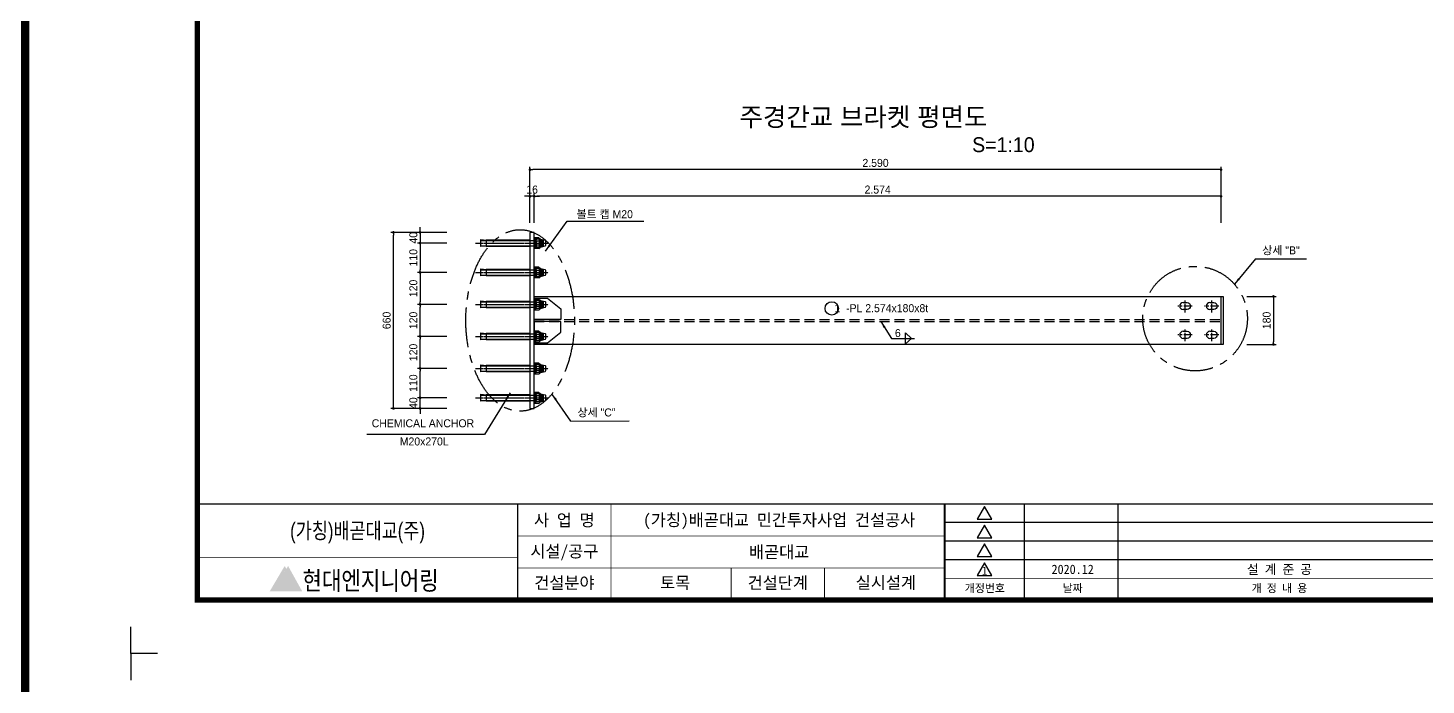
# Model space of a CAD drawing. Header units: millimetres. Extents: x 173610 to 224070, y -281283 to -269403.
# Drawn here: x 190044 to 195284, y -275462 to -272998 of the extents above; entities that cross this region are included whole.
import ezdxf
from ezdxf.enums import TextEntityAlignment as Align

# ---------------------------------------------------------------- set-up
doc = ezdxf.new("R2010")
doc.units = ezdxf.units.MM
for name, pattern in [('CENTER', [50.8, 31.75, -6.35, 6.35, -6.35]), ('CENTERX2', [4, 2.5, -0.5, 0.5, -0.5]), ('HIDDEN', [0.375, 0.25, -0.125])]:
    doc.linetypes.add(name, pattern=pattern)
for name, color, linetype in [('$.치수선-본선', 140, 'Continuous'), ('CEN01', 1, 'CENTER'), ('CENTER', 1, 'CENTER'), ('Center 01', 1, 'CENTER'), ('CX-BORD', 3, 'Continuous'), ('CX-BORD-LIN1', 4, 'Continuous'), ('CX-BORD-LIN2', 3, 'Continuous'), ('CX-BORD-TEX1', 7, 'Continuous'), ('CX-BORD-TEX2', 6, 'Continuous'), ('CX-BORD-TEX3', 4, 'Continuous'), ('CX-MISC', 2, 'Continuous'), ('CZ-TEX1', 6, 'Continuous'), ('DIM01', 1, 'Continuous'), ('DIMENSION', 1, 'Continuous'), ('DIML', 1, 'Continuous'), ('LD', 1, 'Continuous'), ('TEXT02', 6, 'Continuous'), ('THIN', 3, 'Continuous'), ('난간기초', 4, 'Continuous')]:
    doc.layers.add(name, color=color, linetype=linetype)
doc.styles.add('HYM', font='')
doc.styles.add('MLTMHTXT', font='Dotum_1.TTF')
doc.styles.add('TB_BTXT', font='H2GTRE_1.TTF')
doc.styles.add('TB_TEXT', font='')
doc.styles.add('TEXT', font='Dotum_1.TTF')
doc.styles.add('돋움', font='Dotum_1.TTF')
doc.styles.get('HYM').set_extended_font_data('HY울릉도B')
doc.styles.get('TB_TEXT').set_extended_font_data('DotumChe')
doc.dimstyles.new('사본 일반도면_0100', dxfattribs={"dimtxt": 600, "dimasz": 200, "dimexe": 200, "dimexo": 0, "dimgap": 100, "dimtad": 1, "dimdec": 0, "dimlfac": 0.5, "dimzin": 0, "dimdsep": 46, "dimlunit": 6, "dimtxsty": 'TEXT', "dimblk": 'DOT', "dimcen": 0.09, "dimclrd": 1, "dimclre": 1, "dimclrt": 7, "dimadec": 8, "dimazin": 0, "dimtfac": 1, "dimtdec": 0, "dimtix": 1, "dimtmove": 2, "dimatfit": 3, "dimldrblk": 'DOT', "dimfxl": 200, "dimfrac": 2, "dimtolj": 1, "dimtzin": 0, "dimarcsym": 0})

# ---------------------------------------------------------------- blocks, each defined once
blk = doc.blocks.new('_Dot')
at = {"layer": 'DIML', "color": 140, "linetype": 'Continuous'}
blk.add_line((0, 0), (-1, 0), dxfattribs=at)
at = {"layer": 'DIML', "color": 140, "linetype": 'Continuous', "const_width": 0.5}
blk.add_lwpolyline([(-0.25, 0, 1), (0.25, 0, 1)], format="xyb", close=True, dxfattribs=at)
blk = doc.blocks.new('*D129')
at = {"layer": '$.치수선-본선', "color": 140, "lineweight": -2}
for p, q in [((194611.9, -274004.9), (194721.9, -274004.9)), ((194711.9, -274014.9), (194711.9, -274174.9)), ((194611.9, -274184.9), (194721.9, -274184.9))]:
    blk.add_line(p, q, dxfattribs=at)
at = {"layer": 'Defpoints', "color": 0}
for p in [(194611.9, -274004.9), (194611.9, -274184.9), (194711.9, -274184.9)]:
    blk.add_point(p, dxfattribs=at)
at = {"layer": '$.치수선-본선', "color": 140, "lineweight": -2, "xscale": 10, "yscale": 10, "zscale": 10}
for p, rotation in [((194711.9, -274004.9), 90), ((194711.9, -274184.9), 270)]:
    blk.add_blockref('_Dot', p, dxfattribs=dict(at, rotation=rotation))
at = {"layer": '$.치수선-본선', "color": 140, "insert": (194686.9, -274094.9), "char_height": 30, "attachment_point": 5, "rotation": 90, "style": 'TEXT'}
blk.add_mtext('\\A1;180', dxfattribs=at)
blk = doc.blocks.new('*D130')
at = {"layer": '$.치수선-본선', "color": 140, "lineweight": -2}
for p, q in [((191915.9, -273629.5), (191905.9, -273629.5)), ((191925.9, -273729.5), (191925.9, -273619.5)), ((191941.9, -273629.5), (191925.9, -273629.5)), ((191941.9, -273729.5), (191941.9, -273619.5)), ((191951.9, -273629.5), (191961.9, -273629.5))]:
    blk.add_line(p, q, dxfattribs=at)
at = {"layer": 'Defpoints', "color": 0}
for p in [(191925.9, -273629.5), (191925.9, -273729.5), (191941.9, -273729.5)]:
    blk.add_point(p, dxfattribs=at)
at = {"layer": '$.치수선-본선', "color": 140, "lineweight": -2, "xscale": 10, "yscale": 10, "zscale": 10}
blk.add_blockref('_Dot', (191925.9, -273629.5), dxfattribs=at)
at = {"layer": '$.치수선-본선', "color": 140, "lineweight": -2, "xscale": 10, "yscale": 10, "zscale": 10, "rotation": 180}
blk.add_blockref('_Dot', (191941.9, -273629.5), dxfattribs=at)
at = {"layer": '$.치수선-본선', "color": 140, "insert": (191933.9, -273604.5), "char_height": 30, "attachment_point": 5, "style": 'TEXT'}
blk.add_mtext('\\A1;16', dxfattribs=at)
blk = doc.blocks.new('*D131')
at = {"layer": '$.치수선-본선', "color": 140, "lineweight": -2}
for p, q in [((191941.9, -273729.5), (191941.9, -273619.5)), ((194505.9, -273629.5), (191951.9, -273629.5)), ((194515.9, -273729.5), (194515.9, -273619.5))]:
    blk.add_line(p, q, dxfattribs=at)
at = {"layer": 'Defpoints', "color": 0}
for p in [(191941.9, -273629.5), (191941.9, -273729.5), (194515.9, -273729.5)]:
    blk.add_point(p, dxfattribs=at)
at = {"layer": '$.치수선-본선', "color": 140, "lineweight": -2, "xscale": 10, "yscale": 10, "zscale": 10, "rotation": 180}
blk.add_blockref('_Dot', (191941.9, -273629.5), dxfattribs=at)
at = {"layer": '$.치수선-본선', "color": 140, "lineweight": -2, "xscale": 10, "yscale": 10, "zscale": 10}
blk.add_blockref('_Dot', (194515.9, -273629.5), dxfattribs=at)
at = {"layer": '$.치수선-본선', "color": 140, "insert": (193228.9, -273604.5), "char_height": 30, "attachment_point": 5, "style": 'TEXT'}
blk.add_mtext('\\A1;2.574', dxfattribs=at)
blk = doc.blocks.new('*D120')
at = {"layer": '$.치수선-본선', "color": 140, "lineweight": -2}
for p, q in [((191925.9, -273629.5), (191925.9, -273519.5)), ((194505.9, -273529.5), (191935.9, -273529.5)), ((194515.9, -273629.5), (194515.9, -273519.5))]:
    blk.add_line(p, q, dxfattribs=at)
at = {"layer": 'Defpoints', "color": 0}
for p in [(191925.9, -273529.5), (191925.9, -273629.5), (194515.9, -273629.5)]:
    blk.add_point(p, dxfattribs=at)
at = {"layer": '$.치수선-본선', "color": 140, "lineweight": -2, "xscale": 10, "yscale": 10, "zscale": 10, "rotation": 180}
blk.add_blockref('_Dot', (191925.9, -273529.5), dxfattribs=at)
at = {"layer": '$.치수선-본선', "color": 140, "lineweight": -2, "xscale": 10, "yscale": 10, "zscale": 10}
blk.add_blockref('_Dot', (194515.9, -273529.5), dxfattribs=at)
at = {"layer": '$.치수선-본선', "color": 140, "insert": (193220.9, -273504.5), "char_height": 30, "attachment_point": 5, "style": 'TEXT'}
blk.add_mtext('\\A1;2.590', dxfattribs=at)
blk = doc.blocks.new('fgnjs')
for points in [[(-112493, -239562), (-112593, -239555), (-112593, -239685), (-112493, -239677), (-112493, -239562), (-111673, -239562)], [(-112593, -239570), (-111593, -239570)], [(-112593, -239670), (-111593, -239670)], [(-111673, -239677), (-112493, -239677)], [(-111505, -239545), (-111555, -239545)], [(-111505, -239695), (-111555, -239695)], [(-111505, -239583), (-111544, -239583)], [(-111505, -239657), (-111544, -239657)], [(-111495, -239677), (-111466, -239677), (-111466, -239578), (-111463, -239578), (-111463, -239677), (-111450, -239677), (-111450, -239562), (-111478, -239562), (-111478, -239662), (-111481, -239662), (-111481, -239562), (-111495, -239562)], [(-111495, -239564), (-111495, -239676)], [(-111495, -239657), (-111495, -239666)], [(-111450, -239570), (-111420, -239570), (-111420, -239670), (-111450, -239670)]]:
    blk.add_lwpolyline(points)
blk.add_lwpolyline([(-111593, -239533), (-111580, -239533), (-111580, -239707), (-111593, -239707)], close=True)
at = {"color": 7, "linetype": 'Continuous'}
blk.add_lwpolyline([(-111555, -239535), (-111555, -239704), (-111580, -239704), (-111580, -239535)], close=True, dxfattribs=at)
for points in [[(-111580, -239615), (-111555, -239611)], [(-111555, -239625), (-111580, -239629)]]:
    blk.add_lwpolyline(points, dxfattribs=at)
for points in [[(-111544, -239545, 0.556879), (-111544, -239583)], [(-111544, -239583, 0.281951), (-111544, -239657)], [(-111544, -239657, 0.556879), (-111544, -239695)], [(-111505, -239583, 0.556879), (-111505, -239545)], [(-111505, -239657, 0.281951), (-111505, -239583)], [(-111505, -239695, 0.556879), (-111505, -239657)]]:
    blk.add_lwpolyline(points, format="xyb")
at = {"layer": 'Center 01', "linetype": 'CENTER'}
blk.add_lwpolyline([(-112693, -239620), (-111333, -239620)], dxfattribs=at)
at = {"layer": 'LD', "color": 0}
for points in [[(-111507, -239718), (-111579, -239718), (-111593, -239723), (-111593, -239620), (-111593, -239517), (-111579, -239522), (-111507, -239522)], [(-111478, -239545), (-111387, -239566)], [(-111478, -239695), (-111387, -239674)], [(-111383, -239665), (-111383, -239620), (-111383, -239575)]]:
    blk.add_lwpolyline(points, dxfattribs=at)
at = {"layer": 'LD', "color": 0, "extrusion": (0, 0, -1)}
for centre, major_axis, start_param, end_param in [((-111529, -239579), (-43.6, 43.6), 1.149264, 1.764347), ((-111393, -239574), (-7.3, 7.3), 1.3851, 2.388119)]:
    blk.add_ellipse(centre, major_axis=major_axis, ratio=1, start_param=start_param, end_param=end_param, dxfattribs=at)
at = {"layer": 'LD', "color": 0}
for centre, major_axis, start_param, end_param in [((-111529, -239660), (43.6, 43.6), 4.290856, 4.90594), ((-111393, -239666), (7.3, 7.3), 4.526693, 5.529711)]:
    blk.add_ellipse(centre, major_axis=major_axis, ratio=1, start_param=start_param, end_param=end_param, dxfattribs=at)
blk = doc.blocks.new('*D121')
at = {"layer": '$.치수선-본선', "color": 140, "lineweight": -2}
for p, q in [((191513.9, -273764.9), (191403.9, -273764.9)), ((191413.9, -274414.9), (191413.9, -273774.9)), ((191513.9, -274424.9), (191403.9, -274424.9))]:
    blk.add_line(p, q, dxfattribs=at)
at = {"layer": 'Defpoints', "color": 0}
for p in [(191413.9, -273764.9), (191513.9, -273764.9), (191513.9, -274424.9)]:
    blk.add_point(p, dxfattribs=at)
at = {"layer": '$.치수선-본선', "color": 140, "lineweight": -2, "xscale": 10, "yscale": 10, "zscale": 10}
for p, rotation in [((191413.9, -273764.9), 90), ((191413.9, -274424.9), 270)]:
    blk.add_blockref('_Dot', p, dxfattribs=dict(at, rotation=rotation))
at = {"layer": '$.치수선-본선', "color": 140, "insert": (191388.8, -274094.9), "char_height": 30, "attachment_point": 5, "rotation": 90, "style": 'TEXT'}
blk.add_mtext('\\A1;660', dxfattribs=at)
blk = doc.blocks.new('*D122')
at = {"layer": '$.치수선-본선', "color": 140, "lineweight": -2}
for p, q in [((191613.9, -274384.9), (191503.9, -274384.9)), ((191513.9, -274374.9), (191513.9, -274364.9)), ((191513.9, -274424.9), (191513.9, -274384.9)), ((191613.9, -274424.9), (191503.9, -274424.9)), ((191513.9, -274434.9), (191513.9, -274444.9))]:
    blk.add_line(p, q, dxfattribs=at)
at = {"layer": 'Defpoints', "color": 0}
for p in [(191513.9, -274384.9), (191613.9, -274384.9), (191613.9, -274424.9)]:
    blk.add_point(p, dxfattribs=at)
at = {"layer": '$.치수선-본선', "color": 140, "lineweight": -2, "xscale": 10, "yscale": 10, "zscale": 10}
for p, rotation in [((191513.9, -274384.9), 270), ((191513.9, -274424.9), 90)]:
    blk.add_blockref('_Dot', p, dxfattribs=dict(at, rotation=rotation))
at = {"layer": '$.치수선-본선', "color": 140, "insert": (191488.8, -274404.9), "char_height": 30, "attachment_point": 5, "rotation": 90, "style": 'TEXT'}
blk.add_mtext('\\A1;40', dxfattribs=at)
blk = doc.blocks.new('*D123')
at = {"layer": '$.치수선-본선', "color": 140, "lineweight": -2}
for p, q in [((191613.9, -274034.9), (191503.9, -274034.9)), ((191513.9, -274144.9), (191513.9, -274044.9)), ((191613.9, -274154.9), (191503.9, -274154.9))]:
    blk.add_line(p, q, dxfattribs=at)
at = {"layer": 'Defpoints', "color": 0}
for p in [(191513.9, -274034.9), (191613.9, -274034.9), (191613.9, -274154.9)]:
    blk.add_point(p, dxfattribs=at)
at = {"layer": '$.치수선-본선', "color": 140, "lineweight": -2, "xscale": 10, "yscale": 10, "zscale": 10}
for p, rotation in [((191513.9, -274034.9), 90), ((191513.9, -274154.9), 270)]:
    blk.add_blockref('_Dot', p, dxfattribs=dict(at, rotation=rotation))
at = {"layer": '$.치수선-본선', "color": 140, "insert": (191488.8, -274094.9), "char_height": 30, "attachment_point": 5, "rotation": 90, "style": 'TEXT'}
blk.add_mtext('\\A1;120', dxfattribs=at)
blk = doc.blocks.new('*D124')
at = {"layer": '$.치수선-본선', "color": 140, "lineweight": -2}
for p, q in [((191613.9, -274154.9), (191503.9, -274154.9)), ((191513.9, -274264.9), (191513.9, -274164.9)), ((191613.9, -274274.9), (191503.9, -274274.9))]:
    blk.add_line(p, q, dxfattribs=at)
at = {"layer": 'Defpoints', "color": 0}
for p in [(191513.9, -274154.9), (191613.9, -274154.9), (191613.9, -274274.9)]:
    blk.add_point(p, dxfattribs=at)
at = {"layer": '$.치수선-본선', "color": 140, "lineweight": -2, "xscale": 10, "yscale": 10, "zscale": 10}
for p, rotation in [((191513.9, -274154.9), 90), ((191513.9, -274274.9), 270)]:
    blk.add_blockref('_Dot', p, dxfattribs=dict(at, rotation=rotation))
at = {"layer": '$.치수선-본선', "color": 140, "insert": (191488.8, -274214.9), "char_height": 30, "attachment_point": 5, "rotation": 90, "style": 'TEXT'}
blk.add_mtext('\\A1;120', dxfattribs=at)
blk = doc.blocks.new('*D125')
at = {"layer": '$.치수선-본선', "color": 140, "lineweight": -2}
for p, q in [((191613.9, -274274.9), (191503.9, -274274.9)), ((191513.9, -274374.9), (191513.9, -274284.9)), ((191613.9, -274384.9), (191503.9, -274384.9))]:
    blk.add_line(p, q, dxfattribs=at)
at = {"layer": 'Defpoints', "color": 0}
for p in [(191513.9, -274274.9), (191613.9, -274274.9), (191613.9, -274384.9)]:
    blk.add_point(p, dxfattribs=at)
at = {"layer": '$.치수선-본선', "color": 140, "lineweight": -2, "xscale": 10, "yscale": 10, "zscale": 10}
for p, rotation in [((191513.9, -274274.9), 90), ((191513.9, -274384.9), 270)]:
    blk.add_blockref('_Dot', p, dxfattribs=dict(at, rotation=rotation))
at = {"layer": '$.치수선-본선', "color": 140, "insert": (191488.8, -274329.9), "char_height": 30, "attachment_point": 5, "rotation": 90, "style": 'TEXT'}
blk.add_mtext('\\A1;110', dxfattribs=at)
blk = doc.blocks.new('*D126')
at = {"layer": '$.치수선-본선', "color": 140, "lineweight": -2}
for p, q in [((191613.9, -273764.9), (191503.9, -273764.9)), ((191513.9, -273754.9), (191513.9, -273744.9)), ((191513.9, -273764.9), (191513.9, -273804.9)), ((191613.9, -273804.9), (191503.9, -273804.9)), ((191513.9, -273814.9), (191513.9, -273824.9))]:
    blk.add_line(p, q, dxfattribs=at)
at = {"layer": 'Defpoints', "color": 0}
for p in [(191613.9, -273764.9), (191513.9, -273804.9), (191613.9, -273804.9)]:
    blk.add_point(p, dxfattribs=at)
at = {"layer": '$.치수선-본선', "color": 140, "lineweight": -2, "xscale": 10, "yscale": 10, "zscale": 10}
for p, rotation in [((191513.9, -273764.9), 270), ((191513.9, -273804.9), 90)]:
    blk.add_blockref('_Dot', p, dxfattribs=dict(at, rotation=rotation))
at = {"layer": '$.치수선-본선', "color": 140, "insert": (191488.8, -273784.9), "char_height": 30, "attachment_point": 5, "rotation": 90, "style": 'TEXT'}
blk.add_mtext('\\A1;40', dxfattribs=at)
blk = doc.blocks.new('*D127')
at = {"layer": '$.치수선-본선', "color": 140, "lineweight": -2}
for p, q in [((191613.9, -273914.9), (191503.9, -273914.9)), ((191513.9, -273924.9), (191513.9, -274024.9)), ((191613.9, -274034.9), (191503.9, -274034.9))]:
    blk.add_line(p, q, dxfattribs=at)
at = {"layer": 'Defpoints', "color": 0}
for p in [(191613.9, -273914.9), (191513.9, -274034.9), (191613.9, -274034.9)]:
    blk.add_point(p, dxfattribs=at)
at = {"layer": '$.치수선-본선', "color": 140, "lineweight": -2, "xscale": 10, "yscale": 10, "zscale": 10}
for p, rotation in [((191513.9, -273914.9), 90), ((191513.9, -274034.9), 270)]:
    blk.add_blockref('_Dot', p, dxfattribs=dict(at, rotation=rotation))
at = {"layer": '$.치수선-본선', "color": 140, "insert": (191488.8, -273974.9), "char_height": 30, "attachment_point": 5, "rotation": 90, "style": 'TEXT'}
blk.add_mtext('\\A1;120', dxfattribs=at)
blk = doc.blocks.new('*D128')
at = {"layer": '$.치수선-본선', "color": 140, "lineweight": -2}
for p, q in [((191613.9, -273804.9), (191503.9, -273804.9)), ((191513.9, -273814.9), (191513.9, -273904.9)), ((191613.9, -273914.9), (191503.9, -273914.9))]:
    blk.add_line(p, q, dxfattribs=at)
at = {"layer": 'Defpoints', "color": 0}
for p in [(191613.9, -273804.9), (191513.9, -273914.9), (191613.9, -273914.9)]:
    blk.add_point(p, dxfattribs=at)
at = {"layer": '$.치수선-본선', "color": 140, "lineweight": -2, "xscale": 10, "yscale": 10, "zscale": 10}
for p, rotation in [((191513.9, -273804.9), 90), ((191513.9, -273914.9), 270)]:
    blk.add_blockref('_Dot', p, dxfattribs=dict(at, rotation=rotation))
at = {"layer": '$.치수선-본선', "color": 140, "insert": (191488.8, -273859.9), "char_height": 30, "attachment_point": 5, "rotation": 90, "style": 'TEXT'}
blk.add_mtext('\\A1;110', dxfattribs=at)
blk = doc.blocks.new('CXBLKA1')
at = {"layer": 'CX-BORD-TEX1', "true_color": 0xf0b400}
h = blk.add_hatch(color=40, dxfattribs=at)
h.dxf.hatch_style = 1
h.paths.add_polyline_path([(58.31, 31.65), (57.7, 32.75), (57.68, 32.75), (52.1, 23.29), (53.38, 23.29)])
at = {"layer": 'CX-BORD-TEX1', "true_color": 0x00b85c}
h = blk.add_hatch(color=112, dxfattribs=at)
h.dxf.hatch_style = 1
h.paths.add_polyline_path([(58.98, 32.75), (58.96, 32.75), (53.38, 23.29), (64.24, 23.29)])
at = {"layer": 'CX-BORD-LIN1', "const_width": 2}
blk.add_lwpolyline([(821, 20), (25, 20), (25, 574), (821, 574)], close=True, dxfattribs=at)
at = {"layer": 'CX-BORD-LIN1'}
for points, const_width in [([(821, 56), (25, 56)], 0.6), ([(145, 20), (145, 56)], 0.6), ([(305, 20), (305, 56)], 0.8)]:
    blk.add_lwpolyline(points, dxfattribs=dict(at, const_width=const_width))
at = {"layer": 'CX-BORD-LIN2'}
for p, q in [((335, 20), (335, 56)), ((370, 20), (370, 56))]:
    blk.add_line(p, q, dxfattribs=at)
for points, const_width in [([(180, 20), (180, 56)], 0.3), ([(305, 44), (145, 44)], 0.3), ([(145, 36), (25, 36)], 0.3), ([(305, 32), (145, 32)], 0.3), ([(225, 20), (225, 32)], 0.3), ([(260, 20), (260, 32)], 0.3), ([(611, 28), (305, 28)], 0.2)]:
    blk.add_lwpolyline(points, dxfattribs=dict(at, const_width=const_width))
for points in [[(320, 55), (317.26, 50.25), (322.74, 50.25)], [(320, 48), (317.26, 43.25), (322.74, 43.25)], [(320, 41), (317.26, 36.25), (322.74, 36.25)], [(320, 34), (317.26, 29.25), (322.74, 29.25)]]:
    blk.add_lwpolyline(points, close=True, dxfattribs=at)
for points in [[(611, 49), (305, 49)], [(611, 42), (305, 42)], [(611, 35), (305, 35)]]:
    blk.add_lwpolyline(points, dxfattribs=at)
at = {"layer": 'CX-MISC'}
for points in [[(10, 594), (0, 594), (0, 594), (0, 594), (0, 594), (0, 594), (0, 584)], [(10, 0), (0, 0), (0, 0), (0, 0), (0, 0), (0, 0), (0, 10)]]:
    blk.add_lwpolyline(points, dxfattribs=at)
at = {"layer": 'CX-BORD-TEX1', "color": 152, "style": 'HYM', "width": 0.83}
blk.add_text('현대엔지니어링', height=7, dxfattribs=at).set_placement((64.35, 23.77))
at = {"layer": 'CX-BORD-TEX1', "style": 'TB_BTXT'}
blk.add_attdef('UD_TITLE', text='', height=10, dxfattribs=at).set_placement((423, 553), align=Align.MIDDLE_CENTER)
at = {"layer": 'CX-BORD-TEX1', "style": 'MLTMHTXT', "width": 0.8, "flags": 4}
blk.add_attdef('EI_NAME', (69.69, 43.65), '', height=6, dxfattribs=at)
at = {"layer": 'CX-BORD-TEX1', "style": 'TB_BTXT', "flags": 4}
blk.add_attdef('CI_NAME', text='', height=5, dxfattribs=at).set_placement((85, 28), align=Align.MIDDLE_CENTER)
at = {"layer": 'CX-BORD-TEX2', "style": 'TB_BTXT'}
blk.add_attdef('PI_CNAME', text='', height=5, dxfattribs=at).set_placement((40, 552), align=Align.BOTTOM_LEFT)
blk.add_attdef('UD_SUBTITLE', text='', height=7, dxfattribs=at).set_placement((423, 538), align=Align.MIDDLE_CENTER)
at = {"layer": 'CX-BORD-TEX3', "style": 'TB_TEXT'}
for s, height, p in [('사 업 명', 4.5, (162.5, 50)), ('시설/공구', 4.5, (162.5, 38)), ('건설분야', 4.5, (162.5, 26.5)), ('건설단계', 4.5, (242.5, 26.5)), ('개정번호', 3, (320.1, 24.5)), ('날짜', 3, (353, 24.5)), ('개 정 내 용', 3, (430.5, 24.5))]:
    blk.add_text(s, height=height, dxfattribs=at).set_placement(p, align=Align.MIDDLE)
at = {"layer": 'CX-BORD-TEX3', "style": 'TB_BTXT'}
blk.add_attdef('UD_CDNAME', text='', height=4, dxfattribs=at).set_placement((42, 544), align=Align.BOTTOM_LEFT)
at = {"layer": 'CX-BORD-TEX3', "style": 'TB_TEXT'}
for tag, height, p in [('DC_RNUM4', 3, (320, 52)), ('DC_RDATE4', 3.5, (353, 52.5)), ('DC_RAPP4', 3.5, (510, 52.5)), ('DC_RCHK4', 3.5, (550, 52.5)), ('DC_RDGN4', 3.5, (590, 52.5)), ('PI_TITLE', 4.5, (243, 50)), ('UD_CDIST', 4.5, (676, 50)), ('DC_RDATE3', 3.5, (353, 45.4)), ('DC_RAPP3', 3.5, (510, 45.4)), ('DC_RCHK3', 3.5, (550, 45.4)), ('DC_RDGN3', 3.5, (590, 45.4)), ('DC_RNUM3', 3, (320, 45)), ('FI_NAME', 4.5, (781, 44.87)), ('PI_CDNAME', 4.5, (243, 38)), ('DC_RNUM2', 3, (320, 38)), ('DC_RDATE2', 3.5, (353, 38.5)), ('DC_RAPP2', 3.5, (510, 38.5)), ('DC_RCHK2', 3.5, (550, 38.5)), ('DC_RDGN2', 3.5, (590, 38.5)), ('DA_HSCALE', 4.5, (658.5, 38)), ('DA_VSCALE', 4.5, (693, 38)), ('DI_TITLE', 4.5, (781, 37.87)), ('DC_RNUM1', 3, (320, 31)), ('DC_RDATE1', 3.5, (353, 31.5)), ('DC_RAPP1', 3.5, (510, 31.5)), ('DC_RCHK1', 3.5, (550, 31.5)), ('DC_RDGN1', 3.5, (590, 31.5)), ('DI_SUBTITLE', 3.5, (781, 30.87)), ('PA_CCLASS', 4.5, (204, 26.5)), ('PI_STAGE', 4.5, (283, 26.5)), ('DI_DRWNO', 4.5, (676, 26.5))]:
    blk.add_attdef(tag, text='', height=height, dxfattribs=at).set_placement(p, align=Align.MIDDLE_CENTER)
for tag, p in [('DC_RDES4', (377, 52.5)), ('DC_RDES3', (377, 45.4)), ('DC_RDES2', (377, 38.5)), ('DC_RDES1', (377, 31.5))]:
    blk.add_attdef(tag, text='', height=3.5, dxfattribs=at).set_placement(p, align=Align.MIDDLE_LEFT)
at = {"layer": 'CX-BORD-TEX3', "style": 'TB_TEXT', "flags": 1}
for tag, p in [('PI_ID', (24, 16)), ('PI_CCODE', (31, 16)), ('PA_DSDATE', (47, 16)), ('PA_DEDATE', (64, 16)), ('PA_CSDATE', (81, 16)), ('PA_CEDATE', (98, 16)), ('PA_CFDATE', (114, 16)), ('EI_ENAME', (132, 16)), ('EI_DEPT', (146, 16)), ('EI_PERSON', (158, 16)), ('EI_EMAIL', (174, 16)), ('CI_CATEG', (189, 16)), ('CI_ROLE', (204, 16)), ('CI_ONAME', (216, 16)), ('CI_ADDR', (232, 16)), ('CI_TEL', (246, 16)), ('CI_FAX', (257, 16)), ('CI_HPADDR', (270, 16)), ('CI_CODE', (287, 16)), ('CI_DEPT', (300, 16)), ('CI_PERSON', (312, 16)), ('CI_EMAIL', (329, 16)), ('CI_PROLE', (342, 16)), ('DI_MANCODE', (357, 16)), ('DI_CATEG', (377, 16)), ('DI_LDATE', (392, 16)), ('DI_PCLASS', (407, 16)), ('DI_MMCLASS', (424, 16)), ('DI_MSCLASS', (443, 16)), ('DI_ECLASS', (462, 16)), ('DI_FNAME', (478, 16)), ('DC_ONAME', (493, 16)), ('DC_NNAME', (510, 16)), ('FI_CODE', (529, 16)), ('FI_CLASS', (545, 16)), ('FI_ICODE1', (563, 16)), ('FI_ICODE2', (581, 16)), ('------------', (597, 16))]:
    blk.add_attdef(tag, p, '', height=2, dxfattribs=at)

msp = doc.modelspace()

# ---------------------------------------------------------------- linework, layer by layer
for p, q in [((194373.3864, -274027.4421), (194388.3864, -274027.4421)), ((194473.3864, -274027.4421), (194488.3864, -274027.4421)), ((194388.3864, -274054.4421), (194373.3864, -274054.4421)), ((194488.3864, -274054.4421), (194473.3864, -274054.4421)), ((194373.3864, -274135.4421), (194388.3864, -274135.4421)), ((194388.3864, -274162.4421), (194373.3864, -274162.4421)), ((194473.3864, -274135.4421), (194488.3864, -274135.4421)), ((194488.3864, -274162.4421), (194473.3864, -274162.4421))]:
    msp.add_line(p, q)
for points in [[(194388.3864, -274027.4421, -0.925925926), (194388.3864, -274054.4421)], [(194488.3864, -274027.4421, -0.925925926), (194488.3864, -274054.4421)], [(194388.3864, -274135.4421, -0.925925926), (194388.3864, -274162.4421)], [(194488.3864, -274135.4421, -0.925925926), (194488.3864, -274162.4421)]]:
    msp.add_lwpolyline(points, format="xyb")
for centre in [(194374.4264, -274040.9421), (194474.4264, -274040.9421), (194374.4264, -274148.9421), (194474.4264, -274148.9421)]:
    msp.add_arc(centre, 13.54, 94.4051963, 265.5948037)
at = {"layer": 'CEN01', "linetype": 'CENTERX2', "ltscale": 60}
msp.add_circle((194418.4395, -274088.1341), 196.02, dxfattribs=at)
msp.add_ellipse((191888.8717, -274094.9421), major_axis=(0, 340.1274), ratio=0.598089555, dxfattribs=at)
at = {"layer": 'CENTER'}
for p, q in [((194380.8864, -274064.8927), (194380.8864, -274016.9915)), ((194480.8864, -274064.8927), (194480.8864, -274016.9915)), ((194407.837, -274040.9421), (194353.9358, -274040.9421)), ((194507.837, -274040.9421), (194453.9358, -274040.9421)), ((194380.8864, -274172.8927), (194380.8864, -274124.9915)), ((194480.8864, -274172.8927), (194480.8864, -274124.9915)), ((194407.837, -274148.9421), (194353.9358, -274148.9421)), ((194507.837, -274148.9421), (194453.9358, -274148.9421))]:
    msp.add_line(p, q, dxfattribs=at)
at = {"layer": 'DIM01'}
for p, q in [((194645.3449, -273864.2177), (194566.062, -273959.1713)), ((194645.3449, -273864.2177), (194835.679, -273864.2001)), ((192079.0296, -274471.9305), (192007.9853, -274370.6651)), ((192079.0296, -274471.9305), (192297.3412, -274471.9128))]:
    msp.add_line(p, q, dxfattribs=at)
at = {"layer": 'DIM01', "extrusion": (0, 0, -1)}
for p, q in [((193240.6882, -274098.9421), (193281.2166, -274162.0883)), ((193281.2166, -274162.0883), (193367.2336, -274162.0883))]:
    msp.add_line(p, q, dxfattribs=at)
at = {"layer": 'DIM01', "color": 7}
for p, q in [((193355.5645, -274162.0883), (193333.3697, -274141.8383)), ((193333.3697, -274182.3383), (193333.3697, -274141.8383)), ((193333.3697, -274182.3383), (193355.5645, -274162.0883))]:
    msp.add_line(p, q, dxfattribs=at)
at = {"layer": 'DIM01', "extrusion": (0, 0, -1)}
for points in [[(-194586.2445, -273941.8257), (-194566.062, -273959.1713), (-194579.528, -273936.2176)], [(-193251.1719, -274123.3821), (-193240.6751, -274098.9277), (-193258.5357, -274118.6559)], [(-192019.4798, -274394.6668), (-192007.9853, -274370.6651), (-192026.6428, -274389.6415)]]:
    msp.add_solid(points, dxfattribs=at)
at = {"layer": 'DIMENSION'}
for p, q in [((191983.9259, -273834.9381), (192064.7418, -273722.5726)), ((192064.7418, -273722.5726), (192352.3985, -273722.5726)), ((191851.4692, -274365.7673), (191755.791, -274522.7791)), ((191755.791, -274522.7791), (191314.9797, -274522.7791))]:
    msp.add_line(p, q, dxfattribs=at)
at = {"layer": 'LD', "extrusion": (0, 0, -1)}
for points in [[(-191995.5832, -273811.0383), (-191983.8864, -273834.9421), (-192002.7035, -273816.124)], [(-191841.5456, -274390.4599), (-191851.4692, -274365.7673), (-191834.0736, -274385.9067)]]:
    msp.add_solid(points, dxfattribs=at)
at = {"layer": 'TEXT02', "color": 7}
msp.add_circle((193056.9045, -274049.7839), 25.2, dxfattribs=at)
at = {"layer": 'THIN', "ltscale": 150}
for points in [[(191941.8864, -274010.942), (191991.8864, -274010.942), (192041.8864, -274050.942), (192041.8864, -274090.942), (191941.8864, -274090.942)], [(191941.8864, -274178.942), (191991.8864, -274178.942), (192041.8864, -274138.942), (192041.8864, -274098.942), (191941.8864, -274098.942)]]:
    msp.add_lwpolyline(points, close=True, dxfattribs=at)
at = {"layer": '난간기초'}
for p, q in [((191941.8864, -274004.9421), (194515.8864, -274004.9421)), ((194515.8864, -274184.9421), (191941.8864, -274184.9421))]:
    msp.add_line(p, q, dxfattribs=at)
at = {"layer": '난간기초', "linetype": 'HIDDEN', "ltscale": 150}
for p, q in [((191941.8864, -274090.942), (194515.8864, -274090.9421)), ((191941.8864, -274090.9421), (194515.8864, -274090.9421)), ((191941.8864, -274090.9421), (194515.8864, -274090.9421)), ((191941.8864, -274098.942), (194515.8864, -274098.9421)), ((191941.8864, -274098.9421), (194515.8864, -274098.9421)), ((191941.8864, -274098.9421), (194515.8864, -274098.9421))]:
    msp.add_line(p, q, dxfattribs=at)
at = {"layer": '난간기초'}
for points in [[(191925.8864, -273764.9421), (191925.8864, -274424.9421), (191941.8864, -274424.9421), (191941.8864, -273764.9421)], [(194515.8864, -274184.9421), (194515.8864, -274004.9421), (194523.8864, -274004.9421), (194523.8864, -274184.9421)]]:
    msp.add_lwpolyline(points, close=True, dxfattribs=at)

# ---------------------------------------------------------------- block references
at = {"xscale": -0.2000000000116415, "yscale": 0.1999999999534339, "zscale": 0.1999999999534339, "rotation": 180}
for p in [(214260.4029, -321728.9367), (214260.4029, -321838.9367), (214260.4029, -321958.9367), (214260.4029, -322078.9367), (214260.4029, -322198.9367), (214260.4029, -322308.9367)]:
    msp.add_blockref('fgnjs', p, dxfattribs=at)
at = {"layer": 'CX-BORD'}
for p, xscale, yscale, zscale in [((173609.6593, -281283.0251), 20, 20, 20), ((190429.6593, -281283.0251), 10, 10, 10)]:
    msp.add_blockref('CXBLKA1', p, dxfattribs=dict(at, xscale=xscale, yscale=yscale, zscale=zscale))
ref = msp.add_blockref('CXBLKA1', (190429.6593, -275343.0251), dxfattribs=dict(at, xscale=10, yscale=10, zscale=10))
ref.add_attrib('PI_TITLE', '(가칭)배곧대교 민간투자사업 건설공사', dxfattribs={"layer": 'CX-BORD-TEX3', "height": 45, "style": 'TB_TEXT'}).set_placement((192859.6593, -274843.0251), align=Align.MIDDLE_CENTER)
ref.add_attrib('PI_CDNAME', '배곧대교', dxfattribs={"layer": 'CX-BORD-TEX3', "height": 45, "style": 'TB_TEXT'}).set_placement((192859.6593, -274963.0251), align=Align.MIDDLE_CENTER)
ref.add_attrib('PA_CCLASS', '토목', dxfattribs={"layer": 'CX-BORD-TEX3', "height": 45, "style": 'TB_TEXT'}).set_placement((192469.6593, -275078.0251), align=Align.MIDDLE_CENTER)
ref.add_attrib('PI_STAGE', '실시설계', dxfattribs={"layer": 'CX-BORD-TEX3', "height": 45, "style": 'TB_TEXT'}).set_placement((193259.6593, -275078.0251), align=Align.MIDDLE_CENTER)
ref.add_attrib('DC_RNUM1', '1', dxfattribs={"layer": 'CX-BORD-TEX3', "height": 30, "style": 'TB_TEXT'}).set_placement((193629.6593, -275033.0251), align=Align.MIDDLE_CENTER)
ref.add_attrib('DC_RDATE1', '2020.12', dxfattribs={"layer": 'CX-BORD-TEX3', "height": 35, "style": 'TB_TEXT'}).set_placement((193959.6593, -275028.0251), align=Align.MIDDLE_CENTER)
ref.add_attrib('DC_RDES1', '설 계 준 공', dxfattribs={"layer": 'CX-BORD-TEX3', "height": 35, "style": 'TB_TEXT'}).set_placement((194734.6593, -275028.0251), align=Align.MIDDLE_CENTER)
ref.add_attrib('EI_NAME', '(가칭)배곧대교(주)', dxfattribs={"layer": 'CX-BORD-TEX1', "height": 60, "style": 'MLTMHTXT', "width": 0.8}).set_placement((191279.6593, -274883.0251), align=Align.MIDDLE_CENTER)

# ---------------------------------------------------------------- texts
at = {"layer": 'CZ-TEX1', "style": 'TB_BTXT'}
msp.add_text('주경간교 브라켓 평면도', height=70, dxfattribs=at).set_placement((193175.387, -273366.892), align=Align.CENTER)
msp.add_text('S=1:10', height=56, dxfattribs=at).set_placement((193582.9466, -273464.0152))
at = {"layer": 'TEXT02', "color": 7, "style": '돋움'}
for s, p in [('볼트 캡 M20', (192100.4955, -273711.7053)), ('6', (193293.5173, -274157.111)), ('CHEMICAL ANCHOR', (191332.9019, -274495.4808)), (' M20x270L', (191426.9805, -274563.6039))]:
    msp.add_text(s, height=30, dxfattribs=at).set_placement(p)
for s, p in [('상세 "B"', (194670.3409, -273847.1537)), ('상세 "C"', (192104.0256, -274454.8665))]:
    msp.add_text(s, height=30, rotation=0.0046212, dxfattribs=at).set_placement(p)
msp.add_text('1  -PL 2.574x180x8t', height=30, dxfattribs=at).set_placement((193242.5933, -274063.959), align=Align.CENTER)

# ---------------------------------------------------------------- dimensions: what is measured, and where the dimension line sits
at = {"layer": '$.치수선-본선', "color": 140}
for base, p1, p2, angle, override, picture, middle in [((191925.8864, -273529.5448), (194515.8864, -273629.5448), (191925.8864, -273629.5448), 180, {"dimscale": 0.05, "dimgap": 200, "dimdec": 3, "dimlfac": 0.001, "dimclrd": 140, "dimclre": 140, "dimclrt": 140}, '*D120', (193220.8864, -273504.5244)), ((191925.8864, -273629.5448), (191941.8864, -273729.5448), (191925.8864, -273729.5448), 180, {"dimscale": 0.05, "dimgap": 200, "dimlfac": 1, "dimclrd": 140, "dimclre": 140, "dimclrt": 140}, '*D130', (191933.8864, -273604.5244)), ((191941.8864, -273629.5448), (194515.8864, -273729.5448), (191941.8864, -273729.5448), 180, {"dimscale": 0.05, "dimgap": 200, "dimdec": 3, "dimlfac": 0.001, "dimclrd": 140, "dimclre": 140, "dimclrt": 140}, '*D131', (193228.8864, -273604.5244)), ((191413.8545, -273764.9421), (191513.8545, -274424.9421), (191513.8545, -273764.9421), 90, {"dimscale": 0.05, "dimgap": 200, "dimlfac": 1, "dimclrd": 140, "dimclre": 140, "dimclrt": 140}, '*D121', (191388.8341, -274094.9421)), ((191513.8545, -273804.942), (191613.8545, -273764.942), (191613.8545, -273804.942), 270, {"dimscale": 0.05, "dimgap": 200, "dimlfac": 1, "dimclrd": 140, "dimclre": 140, "dimclrt": 140}, '*D126', (191488.8341, -273784.942)), ((191513.8545, -273914.942), (191613.8545, -273804.942), (191613.8545, -273914.942), 270, {"dimscale": 0.05, "dimgap": 200, "dimlfac": 1, "dimclrd": 140, "dimclre": 140, "dimclrt": 140}, '*D128', (191488.8341, -273859.942)), ((191513.8545, -274034.942), (191613.8545, -273914.942), (191613.8545, -274034.942), 270, {"dimscale": 0.05, "dimgap": 200, "dimlfac": 1, "dimclrd": 140, "dimclre": 140, "dimclrt": 140}, '*D127', (191488.8341, -273974.942)), ((194711.9402, -274184.942), (194611.9402, -274004.942), (194611.9402, -274184.942), 270, {"dimscale": 0.05, "dimgap": 200, "dimlfac": 1, "dimclrd": 140, "dimclre": 140, "dimclrt": 140}, '*D129', (194686.9199, -274094.942)), ((191513.8545, -274034.942), (191613.8545, -274154.942), (191613.8545, -274034.942), 90, {"dimscale": 0.05, "dimgap": 200, "dimlfac": 1, "dimclrd": 140, "dimclre": 140, "dimclrt": 140}, '*D123', (191488.8341, -274094.942)), ((191513.8545, -274154.942), (191613.8545, -274274.942), (191613.8545, -274154.942), 90, {"dimscale": 0.05, "dimgap": 200, "dimlfac": 1, "dimclrd": 140, "dimclre": 140, "dimclrt": 140}, '*D124', (191488.8341, -274214.942)), ((191513.8545, -274274.942), (191613.8545, -274384.942), (191613.8545, -274274.942), 90, {"dimscale": 0.05, "dimgap": 200, "dimlfac": 1, "dimclrd": 140, "dimclre": 140, "dimclrt": 140}, '*D125', (191488.8341, -274329.942)), ((191513.8545, -274384.942), (191613.8545, -274424.9421), (191613.8545, -274384.942), 90, {"dimscale": 0.05, "dimgap": 200, "dimlfac": 1, "dimclrd": 140, "dimclre": 140, "dimclrt": 140}, '*D122', (191488.8341, -274404.942))]:
    dim = msp.add_linear_dim(base=base, p1=p1, p2=p2, angle=angle, dimstyle='사본 일반도면_0100', override=override, dxfattribs=at)
    dim.commit()
    dim.dimension.update_dxf_attribs({"geometry": picture, "text_midpoint": middle})

doc.saveas('drawing.dxf')
